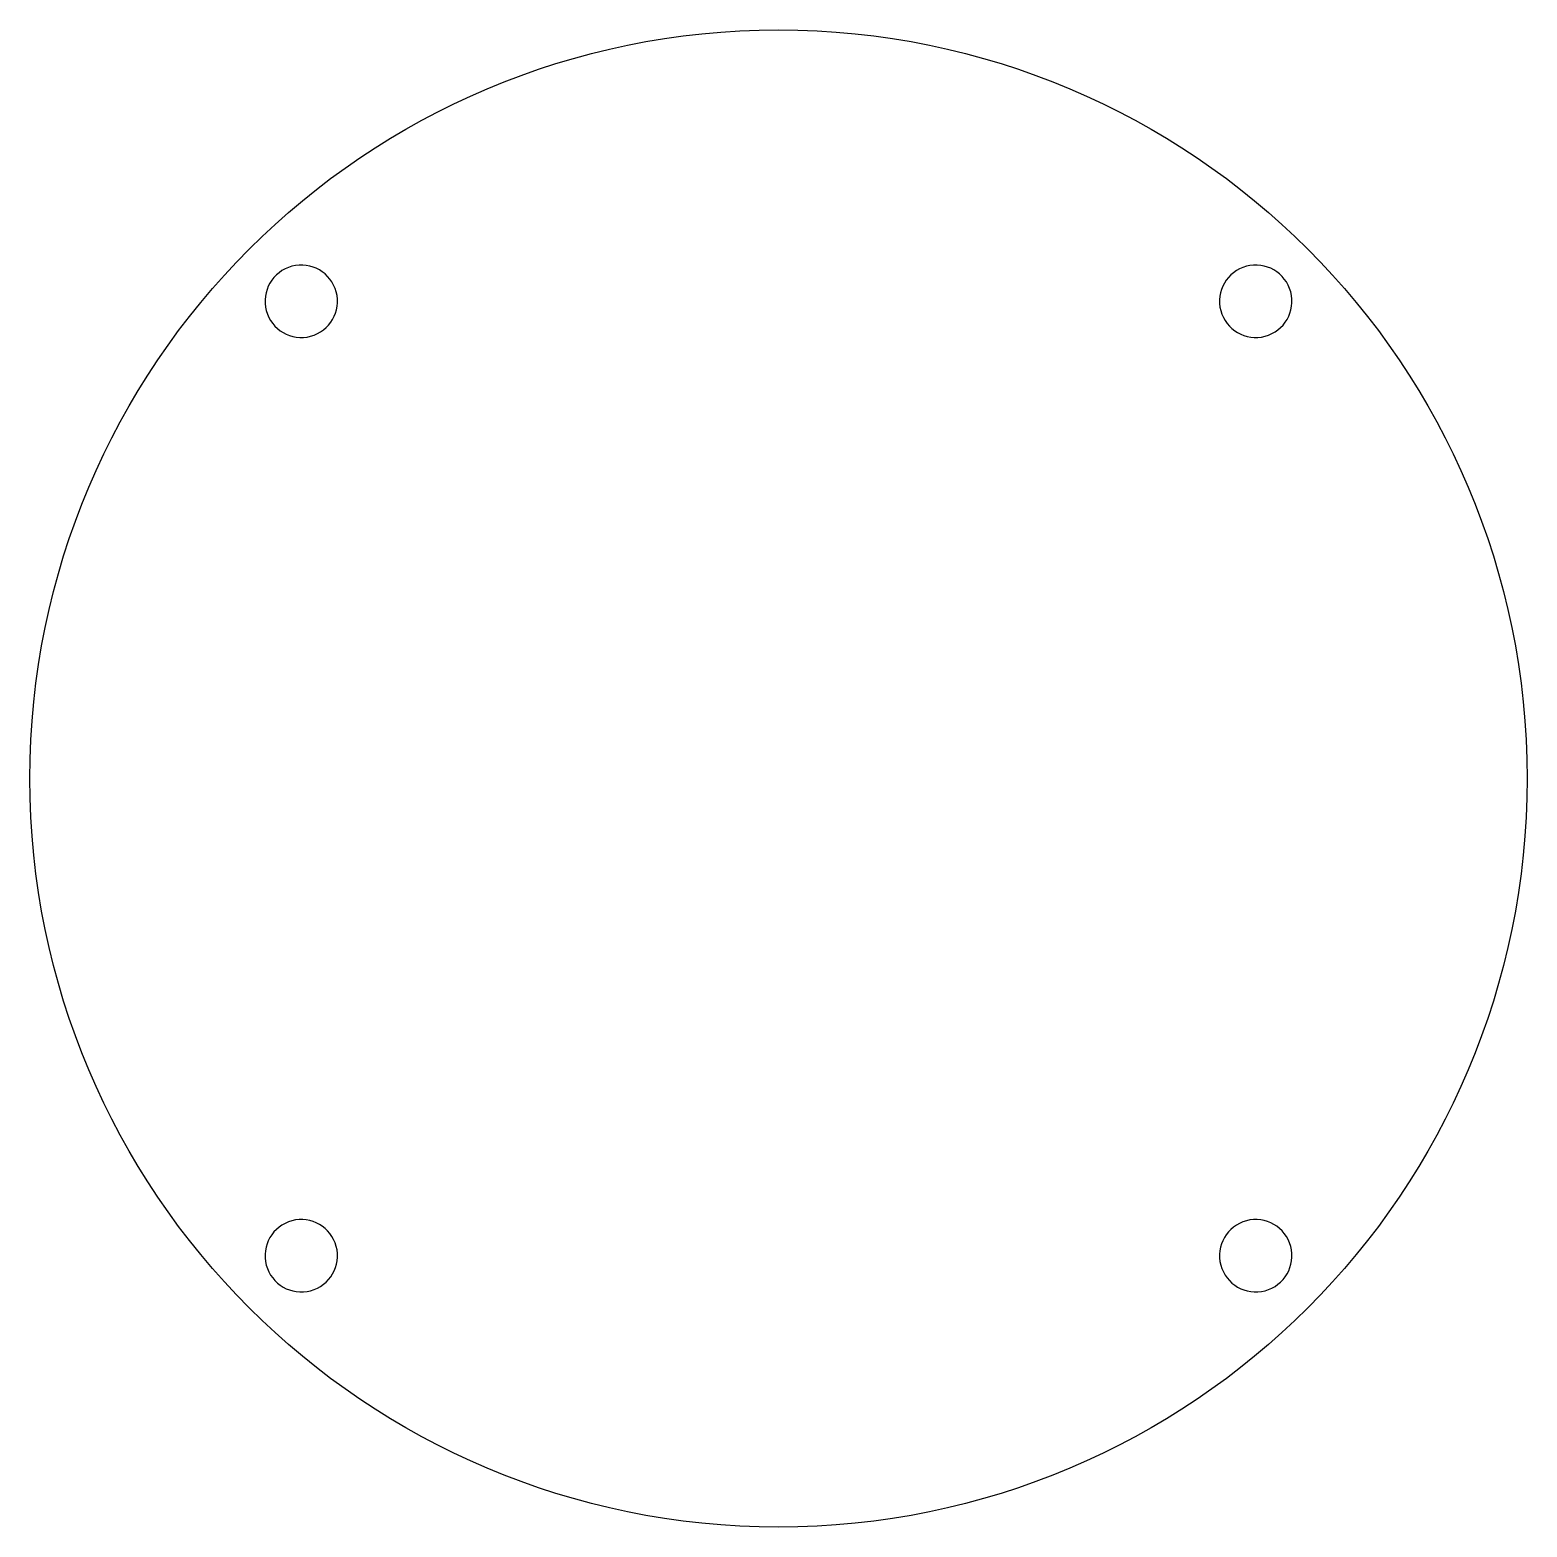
# Model space of a CAD drawing. Header units: millimetres. Extents: x 75.3 to 137.3, y 131.3 to 193.3.
import ezdxf

# ---------------------------------------------------------------- set-up
doc = ezdxf.new("R2010")
doc.units = ezdxf.units.MM
doc.layers.add('obrys', color=2, linetype='Continuous')

msp = doc.modelspace()

# ---------------------------------------------------------------- linework, layer by layer
at = {"layer": 'obrys'}
msp.add_circle((106.3, 162.256), 31, dxfattribs=at)
for centre, start, end in [((86.536, 182.02), 105, 285), ((86.536, 182.02), 285, 105), ((126.063, 182.02), 105, 285), ((126.063, 182.02), 285, 105), ((86.536, 142.492), 105, 285), ((86.536, 142.492), 285, 105), ((126.063, 142.492), 105, 285), ((126.063, 142.492), 285, 105)]:
    msp.add_arc(centre, 1.5, start, end, dxfattribs=at)

doc.saveas('drawing.dxf')
